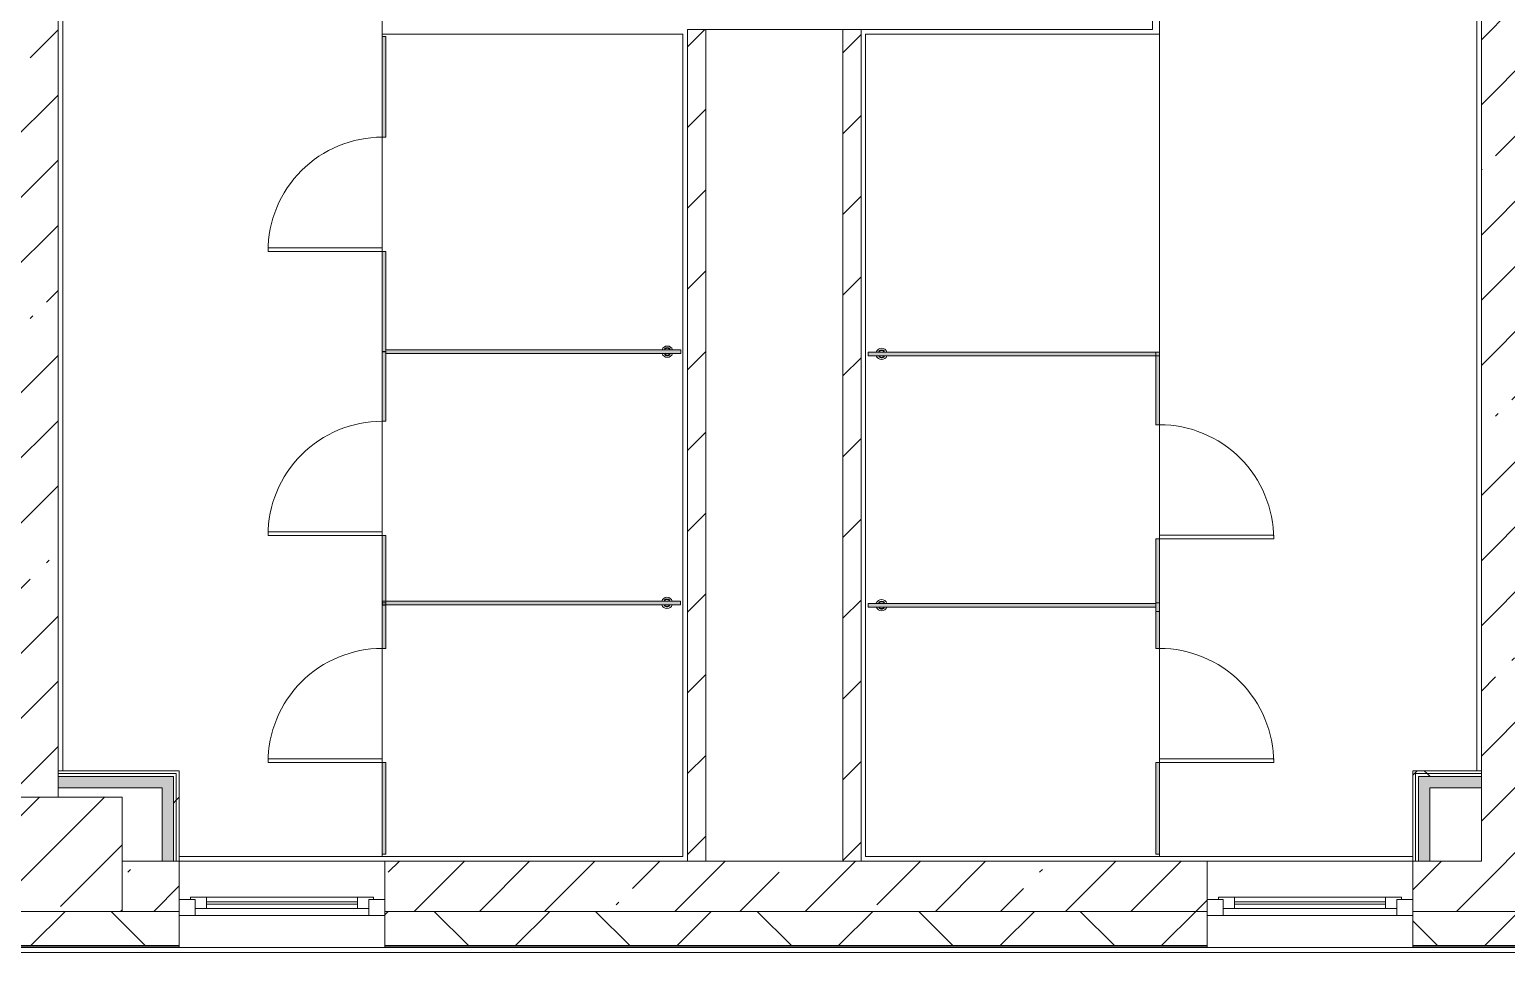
# Model space of a CAD drawing. Header units: millimetres. Extents: x -4185 to 186529, y -8553 to 29097.
# Drawn here: x 125024 to 131489, y -280 to 3760 of the extents above; entities that cross this region are included whole.
import ezdxf

# ---------------------------------------------------------------- set-up
doc = ezdxf.new("R2010")
doc.units = ezdxf.units.MM
for name, color, linetype, lineweight in [('A-DOOR-5', 7, 'Continuous', 5), ('A-GENM-1', 7, 'Continuous', 5), ('A-GLAZ-2', 7, 'Continuous', 5), ('A-WALL', 7, 'Continuous', 9), ('A-WALL-2', 7, 'Continuous', 5), ('I-WALL-3', 7, 'Continuous', 5), ('S-COLS-2', 7, 'Continuous', 5)]:
    doc.layers.add(name, color=color, linetype=linetype, lineweight=lineweight)
for name, color, linetype, lineweight, true_color in [('A-FLOR-1', 7, 'Continuous', 5, 0xaaaaaa), ('A-GENM-2', 7, 'Continuous', 5, 0xe2ddcd), ('A-WALL-4', 7, 'Continuous', 5, 0x737373), ('I-WALL-1', 7, 'Continuous', 5, 0xe7e7e7), ('I-WALL-2', 7, 'Continuous', 9, 0xe7e7e7)]:
    doc.layers.add(name, color=color, linetype=linetype, lineweight=lineweight, true_color=true_color)
pattern_1 = [(45, (59518.7, 0), (-285.1231, 285.1231), []), (45, (59803.8, 0), (-285.1231, 285.1231), [504.031, -100.806, 16.764, -84.042])]
pattern_2 = [(45, (59518.68, 0), (-176.7767, 176.7767), [])]
pattern_3 = [(45, (59518.7, 0), (-530.33, 530.33), []), (135, (59518.7, 0), (-530.33, -530.33), [])]

# ---------------------------------------------------------------- blocks, each defined once
blk = doc.blocks.new('BSC_Колонна _Прямоугольная - 500х500-V154-1_10_1_птичка')
at = {"layer": 'S-COLS-2'}
h = blk.add_hatch(dxfattribs=at)
h.set_pattern_fill('FP_102', color=256, style=0, pattern_type=2)
h.set_pattern_definition([(45, (-65660, -150), (-285.1231, 285.1231), []), (45, (-65374.88, -150), (-285.1231, 285.1231), [504.031, -100.806, 16.764, -84.042])])
h.paths.add_polyline_path([(209, -250), (250, -250), (250, 250), (-250, 250), (-250, -250)])
for p, q in [((250, 250), (-250, 250)), ((-250, 250), (-250, -250)), ((250, -250), (250, 250)), ((-250, -250), (250, -250))]:
    blk.add_line(p, q, dxfattribs=at)
blk = doc.blocks.new('120_Окно_СКБ_1Ст - 120_Окно_СКБ_1Ст 900х2500_h_-20664874-1_10_1_птичка')
at = {"layer": 'A-GLAZ-2'}
for p, q in [((-450, -127), (-450, -57)), ((-450, -57), (-380, -57)), ((450, -57), (-450, -57)), ((-380, -57), (-380, -127)), ((380, -127), (380, -57)), ((380, -57), (450, -57)), ((450, -57), (450, -127)), ((-380, -127), (-450, -127)), ((-450, -127), (-400, -127)), ((-380, -127), (-400, -127)), ((-400, -127), (-400, -137)), ((380, -87), (-380, -87)), ((-380, -87), (-380, -127)), ((-330, -137), (-330, -87)), ((-330, -107), (330, -107)), ((330, -117), (-330, -117)), ((330, -137), (330, -87)), ((380, -127), (380, -87)), ((450, -127), (380, -127)), ((400, -127), (380, -127)), ((400, -127), (450, -127)), ((400, -137), (400, -127)), ((-400, -137), (400, -137)), ((400, -137), (-400, -137))]:
    blk.add_line(p, q, dxfattribs=at)
blk = doc.blocks.new('131_Сантехническая перегородка_Дверь_ поз_4 - СД-1-30830986-1_10_1_птичка')
at = {"layer": 'A-GENM-2'}
for points in [[(-190, -8), (250, -8), (250, 8), (-190, 8)], [(750, -8), (1190, -8), (1190, 8), (750, 8)]]:
    blk.add_hatch(color=256, dxfattribs=at).paths.add_polyline_path(points)
at = {"layer": 'A-DOOR-5'}
for p, q in [((266, 508), (250, 508)), ((250, 8), (250, 508)), ((266, 8), (266, 508)), ((266, 8), (250, 8))]:
    blk.add_line(p, q, dxfattribs=at)
blk.add_arc((250, 8), 500, 360, 90, dxfattribs=at)
at = {"layer": 'A-GENM-1'}
for p, q in [((250, 8), (-190, 8)), ((-190, 8), (-190, -8)), ((250, -8), (250, 8)), ((1190, 8), (750, 8)), ((750, 8), (750, -8)), ((1190, -8), (1190, 8)), ((-190, -8), (250, -8)), ((750, -8), (1190, -8))]:
    blk.add_line(p, q, dxfattribs=at)
blk = doc.blocks.new('131_Сантехническая перегородка_Дверь - СД-1-29846662-1_10_1_птичка')
at = {"layer": 'A-GENM-2'}
for points in [[(0, 8), (0, -8), (317.3, -8), (317.3, 8), (197.1, 8)], [(817.3, -7.8), (817.3, -8), (1119.2, -7.8), (1119.2, 8), (817.3, 8)]]:
    blk.add_hatch(color=256, dxfattribs=at).paths.add_polyline_path(points)
at = {"layer": 'A-DOOR-5'}
for p, q in [((333.3, -8), (317.3, -8)), ((317.3, -8), (317.3, -508)), ((333.3, -8), (333.3, -508)), ((333.3, -508), (317.3, -508))]:
    blk.add_line(p, q, dxfattribs=at)
blk.add_arc((317.3, -8), 500, 270, 0, dxfattribs=at)
at = {"layer": 'A-GENM-1'}
for p, q in [((317.3, 8), (0, 8)), ((0, 8), (0, -8)), ((317.3, -8), (317.3, 8)), ((1134.7, 8), (817.3, 8)), ((817.3, 8), (817.3, -8)), ((1134.7, -8), (1134.7, 8)), ((0, -8), (317.3, -8)), ((817.3, -8), (1134.7, -8))]:
    blk.add_line(p, q, dxfattribs=at)
blk = doc.blocks.new('131_Сантехническая перегородка - СП-4-30850764-1_10_1_птичка')
at = {"layer": 'A-GENM-2'}
blk.add_hatch(color=256, dxfattribs=at).paths.add_polyline_path([(55.2, -8), (1330, -8), (1330, 8), (55.2, 8)])
at = {"layer": 'A-GENM-1'}
for p, q in [((1330, 8), (55.2, 8)), ((55.2, 8), (55.2, -8)), ((1330, -8), (1330, 8)), ((55.2, -8), (1330, -8))]:
    blk.add_line(p, q, dxfattribs=at)
at = {"layer": 'A-GENM-1', "flags": 128}
for points in [[(126.7, 8), (126.3, 8.5), (126, 9), (125.6, 9.5), (125.2, 9.9), (124.8, 10.4), (124.4, 10.8), (123.9, 11.2), (123.5, 11.6), (123, 12), (122.5, 12.3), (122, 12.7), (121.5, 13), (121, 13.3), (120.5, 13.6), (119.9, 13.8), (119.4, 14), (118.8, 14.3), (118.2, 14.4), (117.6, 14.6), (117, 14.7), (116.5, 14.9), (115.9, 14.9), (115.3, 15), (114.7, 15.1), (114.1, 15.1), (113.5, 15.1), (112.8, 15), (112.2, 15), (111.7, 14.9), (111.1, 14.8), (110.5, 14.7), (109.9, 14.5), (109.3, 14.4), (108.7, 14.2), (108.2, 13.9), (107.6, 13.7), (107.1, 13.4), (106.5, 13.2), (106, 12.9), (105.5, 12.5), (105, 12.2), (104.5, 11.8), (104.1, 11.4), (103.6, 11), (103.2, 10.6), (102.8, 10.2), (102.4, 9.7), (102, 9.3), (101.6, 8.8), (101.3, 8.3), (101.1, 8)], [(101.1, -8), (101.4, -8.5), (101.8, -9), (102.2, -9.5), (102.6, -9.9), (103, -10.4), (103.4, -10.8), (103.8, -11.2), (104.3, -11.6), (104.7, -12), (105.2, -12.3), (105.7, -12.7), (106.2, -13), (106.8, -13.3), (107.3, -13.6), (107.9, -13.8), (108.4, -14), (109, -14.3), (109.6, -14.4), (110.1, -14.6), (110.7, -14.7), (111.3, -14.9), (111.9, -14.9), (112.5, -15), (113.1, -15.1), (113.7, -15.1), (114.3, -15.1), (114.9, -15), (115.5, -15), (116.1, -14.9), (116.7, -14.8), (117.3, -14.7), (117.9, -14.5), (118.5, -14.4), (119, -14.2), (119.6, -13.9), (120.2, -13.7), (120.7, -13.4), (121.2, -13.2), (121.7, -12.9), (122.3, -12.5), (122.7, -12.2), (123.2, -11.8), (123.7, -11.4), (124.1, -11), (124.6, -10.6), (125, -10.2), (125.4, -9.7), (125.8, -9.3), (126.1, -8.8), (126.5, -8.3), (126.7, -8)]]:
    blk.add_lwpolyline(points, dxfattribs=at)
at = {"layer": 'A-GENM-1'}
for radius, start, end in [(24.6, 19.91127, 160.08873), (17.6, 45, 135), (17.6, 45, 135), (15.1, 45, 135), (24.6, 199.91127, 340.08873), (17.6, 225, 315), (17.6, 225, 315), (15.1, 225, 315)]:
    blk.add_arc((113.9, 0), radius, start, end, dxfattribs=at)
blk = doc.blocks.new('131_Сантехническая перегородка - СП-4-30850728-1_10_1_птичка')
at = {"layer": 'A-GENM-2'}
blk.add_hatch(color=256, dxfattribs=at).paths.add_polyline_path([(482.2, -8), (1330, -8), (1330, 8), (71.3, 8), (71.3, -8)])
at = {"layer": 'A-GENM-1'}
for p, q in [((1330, 8), (71.3, 8)), ((71.3, 8), (71.3, -8)), ((1330, -8), (1330, 8)), ((71.3, -8), (1330, -8))]:
    blk.add_line(p, q, dxfattribs=at)
at = {"layer": 'A-GENM-1', "flags": 128}
for points in [[(142.8, 8), (142.5, 8.5), (142.1, 9), (141.8, 9.5), (141.4, 9.9), (141, 10.4), (140.5, 10.8), (140.1, 11.2), (139.6, 11.6), (139.2, 12), (138.7, 12.3), (138.2, 12.7), (137.7, 13), (137.1, 13.3), (136.6, 13.6), (136.1, 13.8), (135.5, 14), (134.9, 14.3), (134.4, 14.4), (133.8, 14.6), (133.2, 14.7), (132.6, 14.9), (132, 14.9), (131.4, 15), (130.8, 15.1), (130.2, 15.1), (129.6, 15.1), (129, 15), (128.4, 15), (127.8, 14.9), (127.2, 14.8), (126.6, 14.7), (126, 14.5), (125.4, 14.4), (124.9, 14.2), (124.3, 13.9), (123.8, 13.7), (123.2, 13.4), (122.7, 13.2), (122.2, 12.9), (121.7, 12.5), (121.2, 12.2), (120.7, 11.8), (120.2, 11.4), (119.8, 11), (119.3, 10.6), (118.9, 10.2), (118.5, 9.7), (118.1, 9.3), (117.8, 8.8), (117.4, 8.3), (117.3, 8)], [(117.3, -8), (117.6, -8.5), (117.9, -9), (118.3, -9.5), (118.7, -9.9), (119.1, -10.4), (119.5, -10.8), (120, -11.2), (120.4, -11.6), (120.9, -12), (121.4, -12.3), (121.9, -12.7), (122.4, -13), (122.9, -13.3), (123.5, -13.6), (124, -13.8), (124.6, -14), (125.1, -14.3), (125.7, -14.4), (126.3, -14.6), (126.9, -14.7), (127.5, -14.9), (128.1, -14.9), (128.7, -15), (129.3, -15.1), (129.9, -15.1), (130.5, -15.1), (131.1, -15), (131.7, -15), (132.3, -14.9), (132.9, -14.8), (133.4, -14.7), (134, -14.5), (134.6, -14.4), (135.2, -14.2), (135.7, -13.9), (136.3, -13.7), (136.8, -13.4), (137.4, -13.2), (137.9, -12.9), (138.4, -12.5), (138.9, -12.2), (139.4, -11.8), (139.8, -11.4), (140.3, -11), (140.7, -10.6), (141.1, -10.2), (141.5, -9.7), (141.9, -9.3), (142.3, -8.8), (142.6, -8.3), (142.8, -8)]]:
    blk.add_lwpolyline(points, dxfattribs=at)
at = {"layer": 'A-GENM-1'}
for radius, start, end in [(24.6, 19.91127, 160.08873), (17.6, 45, 135), (17.6, 45, 135), (15.1, 45, 135), (24.6, 199.91127, 340.08873), (17.6, 225, 315), (17.6, 225, 315), (15.1, 225, 315)]:
    blk.add_arc((130, 0), radius, start, end, dxfattribs=at)
blk = doc.blocks.new('131_Сантехническая перегородка_Дверь - СД-1-30819167-1_10_1_птичка')
at = {"layer": 'A-GENM-2'}
for points in [[(0, 8), (2, 7.5), (18, 7.5), (18, -8), (305.2, -8), (305.2, 8)], [(805.2, -8), (1109, -8), (1109, 8), (805.2, 8)]]:
    blk.add_hatch(color=256, dxfattribs=at).paths.add_polyline_path(points)
at = {"layer": 'A-DOOR-5'}
for p, q in [((321.2, 508), (305.2, 508)), ((305.2, 8), (305.2, 508)), ((321.2, 8), (321.2, 508)), ((321.2, 8), (305.2, 8))]:
    blk.add_line(p, q, dxfattribs=at)
blk.add_arc((305.2, 8), 500, 360, 90, dxfattribs=at)
at = {"layer": 'A-GENM-1'}
for p, q in [((305.2, 8), (0, 8)), ((0, 8), (0, -8)), ((305.2, -8), (305.2, 8)), ((1110.4, 8), (805.2, 8)), ((805.2, 8), (805.2, -8)), ((1110.4, -8), (1110.4, 8)), ((0, -8), (305.2, -8)), ((805.2, -8), (1110.4, -8))]:
    blk.add_line(p, q, dxfattribs=at)
blk = doc.blocks.new('131_Сантехническая перегородка - СП-4-30819166-1_10_1_птичка')
at = {"layer": 'A-GENM-2'}
blk.add_hatch(color=256, dxfattribs=at).paths.add_polyline_path([(760.3, 8), (39.9, 8), (39.9, -8), (1330, -8), (1330, 8)])
at = {"layer": 'A-GENM-1'}
for p, q in [((1330, 8), (39.9, 8)), ((39.9, 8), (39.9, -8)), ((1330, -8), (1330, 8)), ((39.9, -8), (1330, -8))]:
    blk.add_line(p, q, dxfattribs=at)
at = {"layer": 'A-GENM-1', "flags": 128}
for points in [[(111.4, 8), (111, 8.5), (110.7, 9), (110.3, 9.5), (109.9, 9.9), (109.5, 10.4), (109.1, 10.8), (108.6, 11.2), (108.2, 11.6), (107.7, 12), (107.2, 12.3), (106.7, 12.7), (106.2, 13), (105.7, 13.3), (105.2, 13.6), (104.6, 13.8), (104, 14), (103.5, 14.3), (102.9, 14.4), (102.3, 14.6), (101.7, 14.7), (101.1, 14.9), (100.6, 14.9), (100, 15), (99.4, 15.1), (98.7, 15.1), (98.1, 15.1), (97.5, 15), (96.9, 15), (96.3, 14.9), (95.8, 14.8), (95.2, 14.7), (94.6, 14.5), (94, 14.4), (93.4, 14.2), (92.9, 13.9), (92.3, 13.7), (91.8, 13.4), (91.2, 13.2), (90.7, 12.9), (90.2, 12.5), (89.7, 12.2), (89.2, 11.8), (88.8, 11.4), (88.3, 11), (87.9, 10.6), (87.5, 10.2), (87.1, 9.7), (86.7, 9.3), (86.3, 8.8), (86, 8.3), (85.8, 8)], [(85.8, -8), (86.1, -8.5), (86.5, -9), (86.9, -9.5), (87.2, -9.9), (87.6, -10.4), (88.1, -10.8), (88.5, -11.2), (89, -11.6), (89.4, -12), (89.9, -12.3), (90.4, -12.7), (90.9, -13), (91.5, -13.3), (92, -13.6), (92.6, -13.8), (93.1, -14), (93.7, -14.3), (94.3, -14.4), (94.8, -14.6), (95.4, -14.7), (96, -14.9), (96.6, -14.9), (97.2, -15), (97.8, -15.1), (98.4, -15.1), (99, -15.1), (99.6, -15), (100.2, -15), (100.8, -14.9), (101.4, -14.8), (102, -14.7), (102.6, -14.5), (103.2, -14.4), (103.7, -14.2), (104.3, -13.9), (104.8, -13.7), (105.4, -13.4), (105.9, -13.2), (106.4, -12.9), (106.9, -12.5), (107.4, -12.2), (107.9, -11.8), (108.4, -11.4), (108.8, -11), (109.3, -10.6), (109.7, -10.2), (110.1, -9.7), (110.5, -9.3), (110.8, -8.8), (111.2, -8.3), (111.4, -8)]]:
    blk.add_lwpolyline(points, dxfattribs=at)
at = {"layer": 'A-GENM-1'}
for radius, start, end in [(24.6, 19.91127, 160.08873), (17.6, 45, 135), (17.6, 45, 135), (15.1, 45, 135), (24.6, 199.91127, 340.08873), (17.6, 225, 315), (17.6, 225, 315), (15.1, 225, 315)]:
    blk.add_arc((98.6, 0), radius, start, end, dxfattribs=at)
blk = doc.blocks.new('131_Сантехническая перегородка - СП-4-29831414-1_10_1_птичка')
at = {"layer": 'A-GENM-2'}
blk.add_hatch(color=256, dxfattribs=at).paths.add_polyline_path([(651.6, 8), (25.5, 8), (25.5, -8), (1330, -8), (1330, 8)])
at = {"layer": 'A-GENM-1'}
for p, q in [((1330, 8), (25.5, 8)), ((25.5, 8), (25.5, -8)), ((1330, -8), (1330, 8)), ((25.5, -8), (1330, -8))]:
    blk.add_line(p, q, dxfattribs=at)
at = {"layer": 'A-GENM-1', "flags": 128}
for points in [[(97, 8), (96.7, 8.5), (96.3, 9), (95.9, 9.5), (95.5, 9.9), (95.1, 10.4), (94.7, 10.8), (94.3, 11.2), (93.8, 11.6), (93.3, 12), (92.9, 12.3), (92.4, 12.7), (91.8, 13), (91.3, 13.3), (90.8, 13.6), (90.2, 13.8), (89.7, 14), (89.1, 14.3), (88.5, 14.4), (88, 14.6), (87.4, 14.7), (86.8, 14.9), (86.2, 14.9), (85.6, 15), (85, 15.1), (84.4, 15.1), (83.8, 15.1), (83.2, 15), (82.6, 15), (82, 14.9), (81.4, 14.8), (80.8, 14.7), (80.2, 14.5), (79.6, 14.4), (79.1, 14.2), (78.5, 13.9), (77.9, 13.7), (77.4, 13.4), (76.9, 13.2), (76.4, 12.9), (75.8, 12.5), (75.3, 12.2), (74.9, 11.8), (74.4, 11.4), (74, 11), (73.5, 10.6), (73.1, 10.2), (72.7, 9.7), (72.3, 9.3), (72, 8.8), (71.6, 8.3), (71.4, 8)], [(71.4, -8), (71.8, -8.5), (72.1, -9), (72.5, -9.5), (72.9, -9.9), (73.3, -10.4), (73.7, -10.8), (74.1, -11.2), (74.6, -11.6), (75.1, -12), (75.6, -12.3), (76.1, -12.7), (76.6, -13), (77.1, -13.3), (77.6, -13.6), (78.2, -13.8), (78.7, -14), (79.3, -14.3), (79.9, -14.4), (80.5, -14.6), (81.1, -14.7), (81.6, -14.9), (82.2, -14.9), (82.8, -15), (83.4, -15.1), (84, -15.1), (84.6, -15.1), (85.2, -15), (85.8, -15), (86.4, -14.9), (87, -14.8), (87.6, -14.7), (88.2, -14.5), (88.8, -14.4), (89.4, -14.2), (89.9, -13.9), (90.5, -13.7), (91, -13.4), (91.6, -13.2), (92.1, -12.9), (92.6, -12.5), (93.1, -12.2), (93.6, -11.8), (94, -11.4), (94.5, -11), (94.9, -10.6), (95.3, -10.2), (95.7, -9.7), (96.1, -9.3), (96.5, -8.8), (96.8, -8.3), (97, -8)]]:
    blk.add_lwpolyline(points, dxfattribs=at)
at = {"layer": 'A-GENM-1'}
for radius, start, end in [(24.6, 19.91127, 160.08873), (17.6, 45, 135), (17.6, 45, 135), (15.1, 45, 135), (24.6, 199.91127, 340.08873), (17.6, 225, 315), (17.6, 225, 315), (15.1, 225, 315)]:
    blk.add_arc((84.2, 0), radius, start, end, dxfattribs=at)
blk = doc.blocks.new('131_Сантехническая перегородка_Дверь_сдвиг_ - СД-1-30823593-1_10_1_птичка')
at = {"layer": 'A-GENM-2'}
for points in [[(0, -8), (400, -8), (400, 8), (0, 8)], [(900, 8), (900, -8), (1089, -8), (1089, 8)]]:
    blk.add_hatch(color=256, dxfattribs=at).paths.add_polyline_path(points)
at = {"layer": 'A-DOOR-5'}
for p, q in [((416, 508), (400, 508)), ((400, 8), (400, 508)), ((416, 8), (416, 508)), ((416, 8), (400, 8))]:
    blk.add_line(p, q, dxfattribs=at)
blk.add_arc((400, 8), 500, 360, 90, dxfattribs=at)
at = {"layer": 'A-GENM-1'}
for p, q in [((400, 8), (0, 8)), ((0, 8), (0, -8)), ((400, -8), (400, 8)), ((1100, 8), (900, 8)), ((900, 8), (900, -8)), ((1100, -8), (1100, 8)), ((0, -8), (400, -8)), ((900, -8), (1100, -8))]:
    blk.add_line(p, q, dxfattribs=at)
blk = doc.blocks.new('131_Сантехническая перегородка_Дверь_сдвиг_ - СД-1-30819161-1_10_1_птичка')
at = {"layer": 'A-GENM-2'}
for points in [[(0, -8), (400, -8), (400, 8), (0, 8)], [(900, 8), (900, -8), (1061.8, -8), (1061.8, 8)]]:
    blk.add_hatch(color=256, dxfattribs=at).paths.add_polyline_path(points)
at = {"layer": 'A-DOOR-5'}
for p, q in [((416, -8), (400, -8)), ((400, -8), (400, -508)), ((416, -8), (416, -508)), ((416, -508), (400, -508))]:
    blk.add_line(p, q, dxfattribs=at)
blk.add_arc((400, -8), 500, 270, 0, dxfattribs=at)
at = {"layer": 'A-GENM-1'}
for p, q in [((400, 8), (0, 8)), ((0, 8), (0, -8)), ((400, -8), (400, 8)), ((1100, 8), (900, 8)), ((900, 8), (900, -8)), ((1100, -8), (1100, 8)), ((0, -8), (400, -8)), ((900, -8), (1100, -8))]:
    blk.add_line(p, q, dxfattribs=at)

msp = doc.modelspace()

# ---------------------------------------------------------------- hatches: boundary and pattern name
at = {"layer": 'A-WALL-2'}
h = msp.add_hatch(dxfattribs=at)
h.set_pattern_fill('FP_109', color=256, style=0, pattern_type=2)
h.set_pattern_definition([(45, (59518.7, 0), (-353.5534, 353.5534), []), (135, (59518.7, 0), (-353.5534, -353.5534), [])])
h.paths.add_polyline_path([(135212.5, -250), (135218.7, -250), (135218.7, -100), (133498.7, -100), (133498.7, -250), (135210.7, -250)])
h.paths.add_polyline_path([(127246.6, -250), (130178.7, -250), (130178.7, -100), (126578.7, -100), (126578.7, -250)])
h.paths.add_polyline_path([(131754.7, -250), (131798.7, -250), (131798.7, -100), (131078.7, -101.8), (131078.7, -250), (131598.7, -250)])
h.paths.add_polyline_path([(121128.7, -250), (121128.7, -100), (120428.7, -100), (120428.7, -250), (120740.3, -250)])
h.paths.add_polyline_path([(123228.7, -250), (123778.7, -250), (123778.7, -100), (123228.7, -100), (123228.7, -121.3)])
h.paths.add_polyline_path([(119528.7, -250), (119528.7, -100), (118778.7, -100), (118778.7, -250)])
h.paths.add_polyline_path([(116678.7, -250), (116678.7, -100), (115928.7, -100), (115928.7, -250), (116092.9, -250)])
h.paths.add_polyline_path([(124678.7, -250), (125678.7, -250), (125678.7, -100), (124678.7, -100), (124678.7, -118)])
h.paths.add_polyline_path([(112375, -250), (112828.7, -250), (112828.7, -100), (111390.2, -100), (111390.2, -250), (111445.5, -250)])
h.paths.add_polyline_path([(109290.2, -250), (109290.2, -100), (108578.7, -100), (108578.7, -250), (108657.1, -250)])
h.paths.add_polyline_path([(107678.7, -250), (107678.7, -100), (106928.7, -100), (106928.7, -250)])
h.paths.add_polyline_path([(103828.7, -250), (103828.7, -100), (102256.2, -100), (102256.2, -250), (103080.2, -250)])
h.paths.add_polyline_path([(98558.7, -250), (98558.7, -100), (97909.7, -100), (97909.7, -250), (98432.9, -250)])
h.paths.add_polyline_path([(99458.7, -250), (100156.2, -250), (100156.2, -100), (99458.7, -100), (99458.7, -180.4)])
at = {"layer": 'I-WALL-1'}
for points in [[(125603.7, 440.5), (125653.7, 440.5), (125653.7, 490.5), (125148.7, 490.5), (125148.7, 440.5), (125428.7, 440.5)], [(131103.7, 120), (131153.7, 120), (131153.7, 440.5), (131103.7, 440.5), (131103.7, 140)]]:
    msp.add_hatch(color=256, dxfattribs=at).paths.add_polyline_path(points)
at = {"layer": 'I-WALL-2'}
for points in [[(131358.7, 440.5), (131378.7, 440.5), (131377.9, 490.5), (131103.7, 490.5), (131103.7, 440.5), (131153.7, 440.5)], [(125653.7, 120), (125653.7, 440.5), (125603.7, 440.5), (125603.7, 120)]]:
    msp.add_hatch(color=256, dxfattribs=at).paths.add_polyline_path(points)
at = {"layer": 'I-WALL-3'}
h = msp.add_hatch(dxfattribs=at)
h.set_pattern_fill('FP_90', color=256, style=0, pattern_type=2)
h.set_pattern_definition(pattern_1)
h.paths.add_polyline_path([(131598.7, -100), (131598.7, 7900), (131378.7, 7900), (131378.7, -100)])
h = msp.add_hatch(dxfattribs=at)
h.set_pattern_fill('FP_90', color=256, style=0, pattern_type=2)
h.set_pattern_definition(pattern_1)
h.paths.add_polyline_path([(125148.7, 400), (125148.7, 7400), (124928.7, 7400), (124928.7, 400)])
h = msp.add_hatch(dxfattribs=at)
h.set_pattern_fill('FP_107', color=256, style=0, pattern_type=2)
h.set_pattern_definition(pattern_2)
h.paths.add_polyline_path([(127983.7, 120), (127983.7, 3760), (127903.7, 3760), (127903.7, 120)])
h = msp.add_hatch(dxfattribs=at)
h.set_pattern_fill('FP_107', color=256, style=0, pattern_type=2)
h.set_pattern_definition(pattern_2)
h.paths.add_polyline_path([(128663.7, 120), (128663.7, 3760), (128583.7, 3760), (128583.7, 120)])
h = msp.add_hatch(dxfattribs=at)
h.set_pattern_fill('FP_201', color=256, style=0, pattern_type=2)
h.set_pattern_definition(pattern_3)
h.paths.add_polyline_path([(125666.2, 120), (125664.2, 490.5), (125653.7, 490.5), (125653.7, 120)])
h = msp.add_hatch(dxfattribs=at)
h.set_pattern_fill('FP_201', color=256, style=0, pattern_type=2)
h.set_pattern_definition(pattern_3)
h.paths.add_polyline_path([(125678.7, 120), (125678.7, 503), (125666.2, 503), (125666.2, 120)])
h = msp.add_hatch(dxfattribs=at)
h.set_pattern_fill('FP_201', color=256, style=0, pattern_type=2)
h.set_pattern_definition(pattern_3)
h.paths.add_polyline_path([(131358.7, 503), (131378.7, 503), (131378.7, 515.5), (131078.7, 515.5), (131078.7, 503), (131153.7, 503)])
h = msp.add_hatch(dxfattribs=at)
h.set_pattern_fill('FP_201', color=256, style=0, pattern_type=2)
h.set_pattern_definition(pattern_3)
h.paths.add_polyline_path([(131091.2, 120), (131091.2, 503), (131078.7, 503), (131078.7, 120)])
h = msp.add_hatch(dxfattribs=at)
h.set_pattern_fill('FP_201', color=256, style=0, pattern_type=2)
h.set_pattern_definition(pattern_3)
h.paths.add_polyline_path([(131377.9, 490.5), (131378.7, 490.5), (131378.3, 503), (131091.2, 503), (131091.2, 490.5), (131358.7, 490.5)])
h = msp.add_hatch(dxfattribs=at)
h.set_pattern_fill('FP_90', color=256, style=0, pattern_type=2)
h.set_pattern_definition(pattern_1)
h.paths.add_polyline_path([(129105.5, -100), (130178.7, -100), (130178.7, 120), (126578.7, 120), (126578.7, -100), (127246.6, -100)])
h.paths.add_polyline_path([(125428.7, -100), (125678.7, -100), (125678.7, 120), (125428.7, 120), (125428.7, -48)])
h.paths.add_polyline_path([(131078.7, -100), (131378.7, -100), (131378.7, 120), (131078.7, 120), (131078.7, -13)])

# ---------------------------------------------------------------- linework, layer by layer
at = {"layer": 'A-FLOR-1'}
for p, q in [((126567.7, 7660), (126567.7, 3729)), ((129969.7, 2347.5), (129969.7, 7660)), ((131358.7, 515.6), (131358.7, 7660)), ((125168.7, 7380), (125168.7, 515.5)), ((127883.7, 3740), (126567.7, 3740)), ((127883.7, 140), (127883.7, 3740)), ((128683.7, 3740), (128683.7, 140)), ((129969.7, 3740), (128683.7, 3740)), ((126567.7, 2789), (126567.7, 3289)), ((126567.7, 1545.2), (126567.7, 2045.2)), ((129969.7, 2030.1), (129969.7, 1530.1)), ((126567.7, 551), (126567.7, 1051)), ((129969.7, 1051), (129969.7, 551)), ((131078.7, 515.6), (131358.7, 515.6)), ((125678.7, 140), (127883.7, 140)), ((126567.7, 140), (126567.7, 151)), ((128683.7, 140), (131078.7, 140)), ((129969.7, 151), (129969.7, 140))]:
    msp.add_line(p, q, dxfattribs=at)
at = {"layer": 'A-WALL'}
for p, q in [((127983.7, 3760), (127903.7, 3760)), ((128663.7, 3760), (128583.7, 3760)), ((125666.2, 503), (125148.7, 503)), ((125653.7, 490.5), (125148.7, 490.5)), ((125653.7, 490.5), (125653.7, 120)), ((125666.2, 503), (125666.2, 120)), ((131091.2, 503), (131091.2, 120)), ((131091.2, 503), (131378.7, 503)), ((131103.7, 490.5), (131103.7, 120)), ((131103.7, 490.5), (131378.7, 490.5)), ((131378.7, 440.5), (131378.7, 515.5)), ((127903.7, 120), (127983.7, 120)), ((128583.7, 120), (128663.7, 120)), ((125678.7, -100), (125428.7, -100)), ((130178.7, -100), (126578.7, -100)), ((131378.7, -100), (131078.7, -100)), ((124678.7, -250), (125678.7, -250)), ((124678.7, -253), (125678.7, -253)), ((126578.7, -250), (130178.7, -250)), ((126578.7, -253), (130178.7, -253)), ((131078.7, -250), (131798.7, -250)), ((131078.7, -253), (131798.7, -253))]:
    msp.add_line(p, q, dxfattribs=at)
at = {"layer": 'A-WALL-2'}
for p, q in [((125678.7, -258), (125678.7, -100)), ((126578.7, -100), (126578.7, -258)), ((130178.7, -258), (130178.7, -100)), ((131078.7, -100), (131078.7, -258)), ((131598.7, -100), (131378.7, -100)), ((123778.7, -258), (131798.7, -258))]:
    msp.add_line(p, q, dxfattribs=at)
at = {"layer": 'A-WALL-4'}
msp.add_line((131798.7, -280), (59228.7, -280), dxfattribs=at)
at = {"layer": 'I-WALL-3'}
for p, q in [((131378.7, 7900), (131378.7, 515.5)), ((129938.7, 3760), (129938.7, 7680)), ((125148.7, 400), (125148.7, 7400)), ((127903.7, 3760), (127903.7, 120)), ((127983.7, 3760), (128583.7, 3760)), ((127983.7, 120), (127983.7, 3760)), ((128583.7, 3760), (128583.7, 120)), ((128663.7, 3760), (129938.7, 3760)), ((128663.7, 120), (128663.7, 3760)), ((125678.7, 515.5), (125148.7, 515.5)), ((125678.7, -100), (125678.7, 515.5)), ((131078.7, 515.5), (131078.7, -100)), ((131378.7, 515.5), (131078.7, 515.5)), ((125148.7, 440.5), (125603.7, 440.5)), ((125603.7, 440.5), (125603.7, 120)), ((131153.7, 120), (131153.7, 440.5)), ((131153.7, 440.5), (131378.7, 440.5)), ((131378.7, 440.5), (131378.7, 120)), ((127903.7, 120), (125428.7, 120)), ((126578.7, 120), (126578.7, -100)), ((128583.7, 120), (127983.7, 120)), ((131378.7, 120), (128663.7, 120)), ((130178.7, -100), (130178.7, 120))]:
    msp.add_line(p, q, dxfattribs=at)

# ---------------------------------------------------------------- block references
at = {"layer": 'A-GENM-1'}
for name, p, rotation in [('131_Сантехническая перегородка_Дверь_ поз_4 - СД-1-30830986-1_10_1_птичка', (126575.7, 2539), 89.99999999997657), ('131_Сантехническая перегородка_Дверь - СД-1-30819167-1_10_1_птичка', (126575.7, 1240), 89.99999999997657), ('131_Сантехническая перегородка - СП-4-30819166-1_10_1_птичка', (127914, 2350), 180), ('131_Сантехническая перегородка_Дверь - СД-1-29846662-1_10_1_птичка', (129961.7, 1212.8), 90.00000000002345), ('131_Сантехническая перегородка_Дверь_сдвиг_ - СД-1-30823593-1_10_1_птичка', (126575.7, 151), 89.99999999997657), ('131_Сантехническая перегородка - СП-4-29831414-1_10_1_птичка', (127898.2, 1250), 180), ('131_Сантехническая перегородка_Дверь_сдвиг_ - СД-1-30819161-1_10_1_птичка', (129961.7, 151), 90.00000000002345)]:
    msp.add_blockref(name, p, dxfattribs=dict(at, rotation=rotation))
for name, p in [('131_Сантехническая перегородка - СП-4-30850764-1_10_1_птичка', (128639.5, 2340)), ('131_Сантехническая перегородка - СП-4-30850728-1_10_1_птичка', (128623.3, 1240))]:
    msp.add_blockref(name, p, dxfattribs=at)
at = {"layer": 'A-GLAZ-2', "rotation": 180}
for p in [(126128.7, -175), (130628.7, -175)]:
    msp.add_blockref('120_Окно_СКБ_1Ст - 120_Окно_СКБ_1Ст 900х2500_h_-20664874-1_10_1_птичка', p, dxfattribs=at)
at = {"layer": 'S-COLS-2'}
msp.add_blockref('BSC_Колонна _Прямоугольная - 500х500-V154-1_10_1_птичка', (125178.7, 150), dxfattribs=at)

doc.saveas('drawing.dxf')
